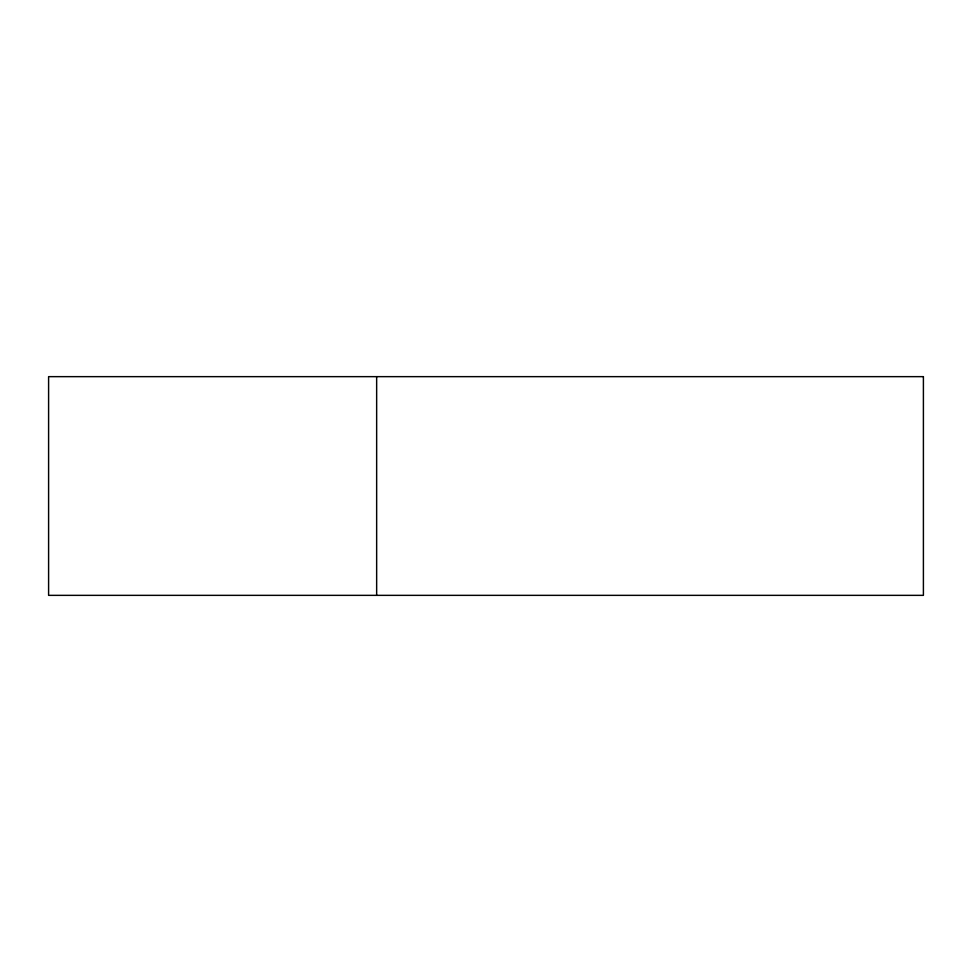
<?xml version="1.0" encoding="UTF-8"?>
<svg xmlns="http://www.w3.org/2000/svg" width="972" height="972" viewBox="0 0 972 972"><rect width="100%" height="100%" fill="white"/><g stroke="black" fill="none" stroke-linecap="round" stroke-linejoin="round"><path stroke-width="1.46" d="M376.65 376.65L376.65 595.35M923.4 376.65L48.6 376.65L48.6 595.35L923.4 595.35L923.4 376.65"/></g></svg>
